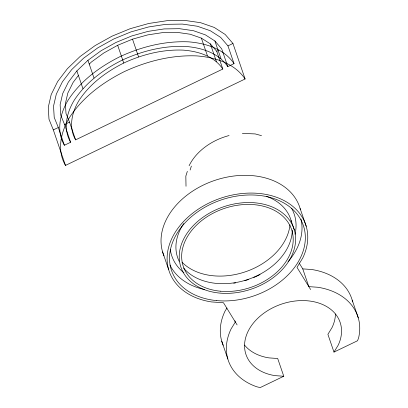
<?xml version="1.0" encoding="UTF-8"?>
<svg xmlns="http://www.w3.org/2000/svg" width="408" height="408" viewBox="0 0 408 408"><rect width="100%" height="100%" fill="white"/><g stroke="black" fill="none" stroke-linecap="round" stroke-linejoin="round"><path stroke-width="0.61" d="M187.333 171.36L185.834 176.123L186.017 186.272M190.118 170.019L191.352 166.107M226.965 307.989L225.007 311.187A68.401 49.781 -18.9 0 0 223.181 345.245M335.463 314.022A49.745 36.205 -18.9 0 1 332.035 327.578L327.894 334.336L333.974 352.089L338.11 345.331A49.745 36.205 -18.9 0 0 310.988 301.211A49.745 36.205 -18.9 0 0 247.988 331.525A49.745 36.205 -18.9 0 0 275.109 375.646L283.769 376.247L277.69 358.494L269.03 357.892A49.745 36.205 -18.9 0 1 244.514 345.066M227.797 66.632L221.717 48.883L214.904 40.978L205.331 34.838L193.372 30.687L179.479 28.688L164.189 28.917L148.089 31.37L131.799 35.945L115.948 42.473L101.138 50.699L87.944 60.313L76.867 70.936L68.34 82.166L62.689 93.57L60.124 104.708L60.751 115.158L64.546 124.511L70.625 142.264L64.388 145.263C55.911 130.79 60.098 113.052 68.483 99.557C81.013 80.595 99.746 66.774 119.865 56.717C141.27 46.777 164.74 40.846 188.44 41.835C205.556 43.156 224.002 48.669 234.034 63.633L227.797 66.632C218.499 52.77 201.414 47.66 185.553 46.441C163.598 45.523 141.851 51.02 122.023 60.226C103.382 69.549 86.027 82.35 74.419 99.919C66.652 112.419 62.771 128.857 70.625 142.264M78.412 75.439L73.088 82.452L67.794 93.131L65.397 103.566L65.984 113.347L69.533 122.109L75.613 139.862L222.809 69.034L216.73 51.28L210.35 43.886L201.384 38.128L190.179 34.241L177.169 32.37L162.853 32.584L147.773 34.884L132.518 39.168L117.672 45.283L103.805 52.984L91.448 61.985L89.194 64.148M222.809 69.034C214.103 56.049 198.099 51.265 183.248 50.123C162.685 49.266 142.321 54.412 123.752 63.036C106.294 71.762 90.041 83.752 79.167 100.205C71.895 111.914 68.258 127.306 75.613 139.862M53.321 129.912L48.986 119.223L48.266 107.284L51.194 94.549L57.655 81.518L67.402 68.682L80.06 56.544L95.141 45.558L112.062 36.154L130.183 28.698L148.798 23.465L167.198 20.665L184.671 20.4L200.547 22.685L214.22 27.428L225.16 34.45L232.942 43.477L245.101 78.984L65.474 165.419L53.321 129.912L58.308 127.51L54.213 117.417L53.535 106.136L56.304 94.115L62.404 81.804L71.609 69.686L83.564 58.217L97.803 47.843L113.791 38.964L130.902 31.916L148.481 26.979L165.857 24.332L182.361 24.082L197.36 26.24L210.268 30.722L220.601 37.352L227.955 45.88L234.034 63.633M64.546 124.511L69.533 122.109M216.73 51.28L218.392 50.48M227.955 45.88L232.942 43.477M283.769 376.247L260.171 387.6L256.765 386.769A68.401 49.781 -18.9 0 1 231.086 328.94L235.329 322.009L234.926 320.826M333.974 352.089L357.571 340.731L358.632 337.753A68.401 49.781 -18.9 0 0 317.715 287.252L308.836 286.64L302.762 268.887L299.14 263.007M242.362 133.385L255.25 133.931L261.518 135.66M302.762 268.887L311.641 269.499A68.401 49.781 -18.9 0 1 352.66 301.905M245.101 78.984C234.478 63.138 214.95 57.304 196.824 55.906C171.732 54.856 146.88 61.139 124.221 71.66C102.913 82.314 83.079 96.946 69.814 117.025C60.935 131.31 56.503 150.093 65.474 165.419M310.626 289.547L297.004 267.388L302.772 257.963A72.129 52.494 -18.9 0 0 263.446 193.989A72.129 52.494 -18.9 0 0 172.089 237.951A72.129 52.494 -18.9 0 0 211.415 301.92L223.492 302.756L237.114 324.916M352.196 300.135L358.27 317.888M300.135 208.544L306.214 226.297M291.037 220.346L294.352 230.03A59.696 43.442 -18.9 0 1 219.484 293.066A59.696 43.442 -18.9 0 1 198.456 220.774A59.696 43.442 -18.9 0 1 294.352 230.03M214.904 40.978L220.983 58.732M210.35 43.886L216.424 61.633M201.384 38.128L207.463 55.881M132.518 39.168L138.598 56.921M221.748 341.215L227.827 358.969M117.672 45.283L123.752 63.036M162.573 251.864L168.652 269.617M87.944 60.313L94.019 78.066M76.867 70.936L82.946 88.689M58.308 127.51L64.388 145.263M163.98 255.867A72.129 52.494 -18.9 0 1 214.7 180.418A72.129 52.494 -18.9 0 1 300.451 209.707M291.623 208.366A64.668 47.063 -18.9 0 1 295.04 234.299M260.044 274.559A64.668 47.063 -18.9 0 1 253.73 277.491M248.411 279.521A64.668 47.063 -18.9 0 1 244.774 280.684M235.569 282.887A64.668 47.063 -18.9 0 1 233.708 283.208M183.926 272.789A64.668 47.063 -18.9 0 1 170.289 249.497M266.373 196.294A59.696 43.442 -18.9 0 1 291.353 221.519M292.312 230.076A59.696 43.442 -18.9 0 1 248.645 279.215A59.696 43.442 -18.9 0 1 183.569 268.03M179.178 261.314A59.696 43.442 -18.9 0 1 183.789 223.523M301.002 219.157A69.646 50.684 -18.9 0 1 288.022 261.712M204.734 289.593A69.646 50.684 -18.9 0 1 169.942 264.996M289.986 224.813A60.318 43.896 -18.9 0 1 245.82 271.646A60.318 43.896 -18.9 0 1 181.999 262.171M189.098 165.76A52.234 38.015 -18.9 0 1 229.066 135.543M216.495 300.584A69.646 50.684 -18.9 0 0 303.843 227.042A69.646 50.684 -18.9 0 0 191.959 216.245A69.646 50.684 -18.9 0 0 216.495 300.584M220.233 291.185A57.207 41.636 -18.9 0 0 291.98 230.775A57.207 41.636 -18.9 0 0 200.078 221.906A57.207 41.636 -18.9 0 0 220.233 291.185"/></g></svg>
